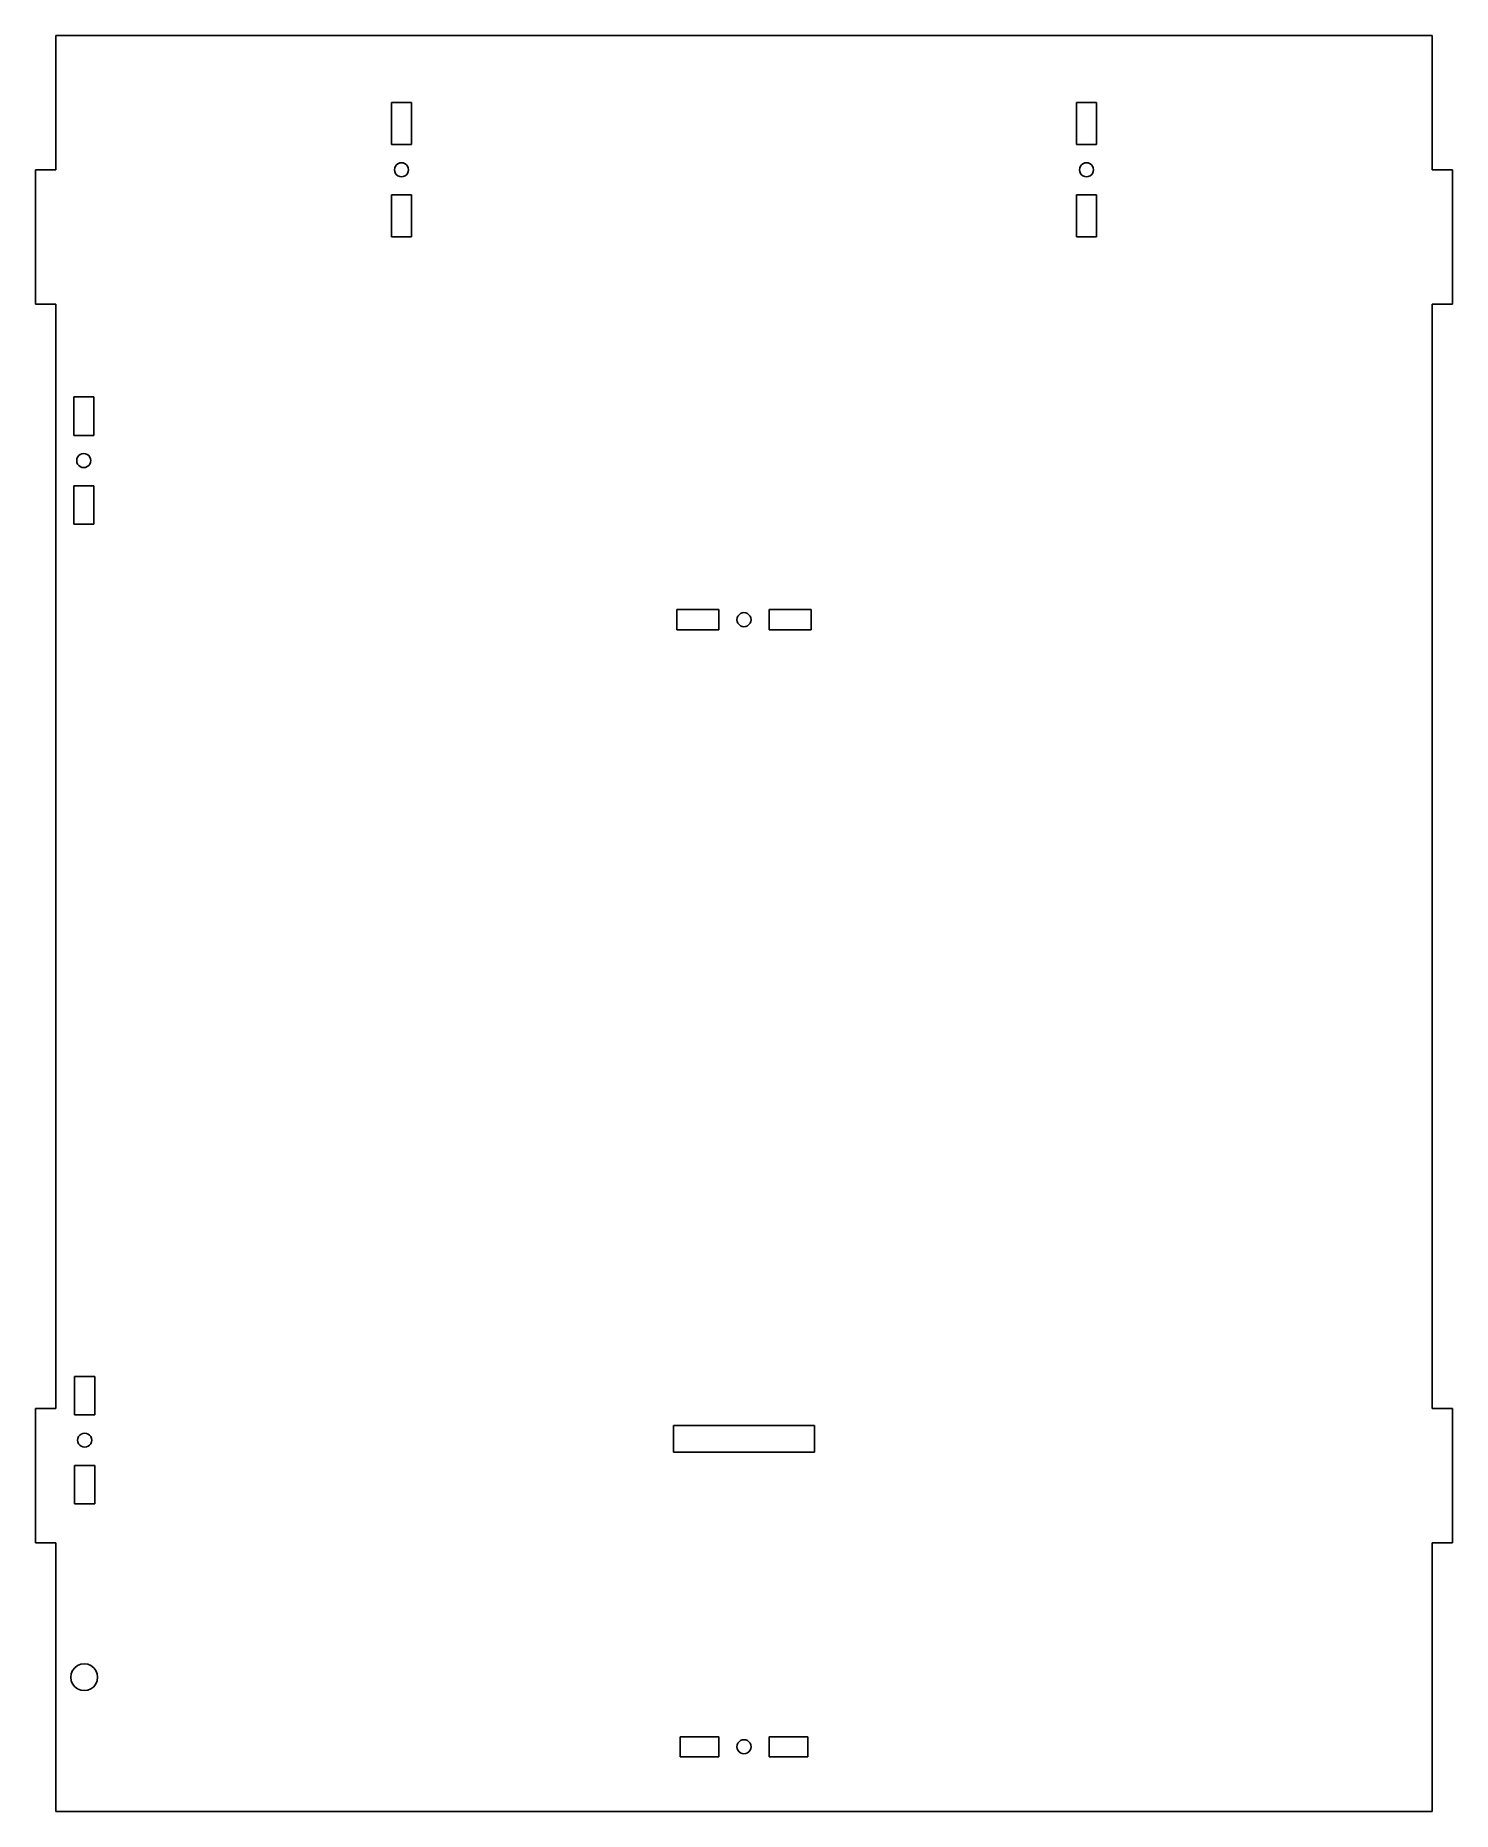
# Model space of a CAD drawing. Header units: metres. Extents: x 3726 to 4148, y -1723 to -1194.
import ezdxf

# ---------------------------------------------------------------- set-up
doc = ezdxf.new("R2010")
doc.units = ezdxf.units.M

msp = doc.modelspace()

# ---------------------------------------------------------------- linework, layer by layer
for p, q in [((3732.4, -1194.5, 6), (3732.4, -1234.5, 6)), ((3732.4, -1194.5, 6), (4142.4, -1194.5, 6)), ((4142.4, -1194.5, 6), (4142.4, -1234.5, 6)), ((3832.4, -1227, 6), (3832.4, -1214.5, 6)), ((3832.4, -1214.5, 6), (3838.4, -1214.5, 6)), ((3838.4, -1214.5, 6), (3838.4, -1227, 6)), ((4036.4, -1227, 6), (4036.4, -1214.5, 6)), ((4036.4, -1214.5, 6), (4042.4, -1214.5, 6)), ((4042.4, -1214.5, 6), (4042.4, -1227, 6)), ((3838.4, -1227, 6), (3832.4, -1227, 6)), ((4042.4, -1227, 6), (4036.4, -1227, 6)), ((3834.86, -1232.47, 6), (3834.35, -1232.68, 6)), ((3835.4, -1232.4, 6), (3834.86, -1232.47, 6)), ((3835.94, -1232.47, 6), (3835.4, -1232.4, 6)), ((3836.45, -1232.68, 6), (3835.94, -1232.47, 6)), ((4038.86, -1232.47, 6), (4038.35, -1232.68, 6)), ((4039.4, -1232.4, 6), (4038.86, -1232.47, 6)), ((4039.94, -1232.47, 6), (4039.4, -1232.4, 6)), ((4040.45, -1232.68, 6), (4039.94, -1232.47, 6)), ((3732.4, -1234.5, 6), (3726.4, -1234.5, 6)), ((3726.4, -1234.5, 6), (3726.4, -1274.5, 6)), ((3833.37, -1233.96, 6), (3833.3, -1234.5, 6)), ((3833.3, -1234.5, 6), (3833.37, -1235.04, 6)), ((3833.58, -1233.45, 6), (3833.37, -1233.96, 6)), ((3833.37, -1235.04, 6), (3833.58, -1235.55, 6)), ((3833.92, -1233.01, 6), (3833.58, -1233.45, 6)), ((3833.58, -1235.55, 6), (3833.92, -1235.98, 6)), ((3834.35, -1232.68, 6), (3833.92, -1233.01, 6)), ((3833.92, -1235.98, 6), (3834.35, -1236.32, 6)), ((3834.35, -1236.32, 6), (3834.86, -1236.53, 6)), ((3834.86, -1236.53, 6), (3835.4, -1236.6, 6)), ((3835.4, -1236.6, 6), (3835.94, -1236.53, 6)), ((3835.94, -1236.53, 6), (3836.45, -1236.32, 6)), ((3836.88, -1233.01, 6), (3836.45, -1232.68, 6)), ((3836.45, -1236.32, 6), (3836.88, -1235.98, 6)), ((3837.22, -1233.45, 6), (3836.88, -1233.01, 6)), ((3836.88, -1235.98, 6), (3837.22, -1235.55, 6)), ((3837.43, -1233.96, 6), (3837.22, -1233.45, 6)), ((3837.22, -1235.55, 6), (3837.43, -1235.04, 6)), ((3837.5, -1234.5, 6), (3837.43, -1233.96, 6)), ((3837.43, -1235.04, 6), (3837.5, -1234.5, 6)), ((4037.37, -1233.96, 6), (4037.3, -1234.5, 6)), ((4037.3, -1234.5, 6), (4037.37, -1235.04, 6)), ((4037.58, -1233.45, 6), (4037.37, -1233.96, 6)), ((4037.37, -1235.04, 6), (4037.58, -1235.55, 6)), ((4037.92, -1233.01, 6), (4037.58, -1233.45, 6)), ((4037.58, -1235.55, 6), (4037.92, -1235.98, 6)), ((4038.35, -1232.68, 6), (4037.92, -1233.01, 6)), ((4037.92, -1235.98, 6), (4038.35, -1236.32, 6)), ((4038.35, -1236.32, 6), (4038.86, -1236.53, 6)), ((4038.86, -1236.53, 6), (4039.4, -1236.6, 6)), ((4039.4, -1236.6, 6), (4039.94, -1236.53, 6)), ((4039.94, -1236.53, 6), (4040.45, -1236.32, 6)), ((4040.88, -1233.01, 6), (4040.45, -1232.68, 6)), ((4040.45, -1236.32, 6), (4040.88, -1235.98, 6)), ((4041.22, -1233.45, 6), (4040.88, -1233.01, 6)), ((4040.88, -1235.98, 6), (4041.22, -1235.55, 6)), ((4041.43, -1233.96, 6), (4041.22, -1233.45, 6)), ((4041.22, -1235.55, 6), (4041.43, -1235.04, 6)), ((4041.5, -1234.5, 6), (4041.43, -1233.96, 6)), ((4041.43, -1235.04, 6), (4041.5, -1234.5, 6)), ((4148.4, -1234.5, 6), (4142.4, -1234.5, 6)), ((4148.4, -1274.5, 6), (4148.4, -1234.5, 6)), ((3832.4, -1254.5, 6), (3832.4, -1242, 6)), ((3832.4, -1242, 6), (3838.4, -1242, 6)), ((3838.4, -1242, 6), (3838.4, -1254.5, 6)), ((4036.4, -1242, 6), (4042.4, -1242, 6)), ((4036.4, -1254.5, 6), (4036.4, -1242, 6)), ((4042.4, -1242, 6), (4042.4, -1254.5, 6)), ((3838.4, -1254.5, 6), (3832.4, -1254.5, 6)), ((4042.4, -1254.5, 6), (4036.4, -1254.5, 6)), ((3726.4, -1274.5, 6), (3732.4, -1274.5, 6)), ((3732.4, -1603.5, 6), (3732.4, -1274.5, 6)), ((4142.4, -1274.5, 6), (4142.4, -1603.5, 6)), ((4142.4, -1274.5, 6), (4148.4, -1274.5, 6)), ((3743.77, -1302.1, 6), (3737.77, -1302.1, 6)), ((3737.77, -1313.6, 6), (3737.77, -1302.1, 6)), ((3743.77, -1302.1, 6), (3743.77, -1313.6, 6)), ((3743.77, -1313.6, 6), (3737.77, -1313.6, 6)), ((3738.74, -1320.56, 6), (3738.67, -1321.1, 6)), ((3738.67, -1321.1, 6), (3738.74, -1321.64, 6)), ((3738.95, -1320.05, 6), (3738.74, -1320.56, 6)), ((3738.74, -1321.64, 6), (3738.95, -1322.15, 6)), ((3739.28, -1319.62, 6), (3738.95, -1320.05, 6)), ((3738.95, -1322.15, 6), (3739.28, -1322.59, 6)), ((3739.72, -1319.28, 6), (3739.28, -1319.62, 6)), ((3740.22, -1319.07, 6), (3739.72, -1319.28, 6)), ((3740.77, -1319, 6), (3740.22, -1319.07, 6)), ((3741.31, -1319.07, 6), (3740.77, -1319, 6)), ((3741.82, -1319.28, 6), (3741.31, -1319.07, 6)), ((3742.25, -1319.62, 6), (3741.82, -1319.28, 6)), ((3742.59, -1320.05, 6), (3742.25, -1319.62, 6)), ((3742.25, -1322.59, 6), (3742.59, -1322.15, 6)), ((3742.8, -1320.56, 6), (3742.59, -1320.05, 6)), ((3742.59, -1322.15, 6), (3742.8, -1321.64, 6)), ((3742.87, -1321.1, 6), (3742.8, -1320.56, 6)), ((3742.8, -1321.64, 6), (3742.87, -1321.1, 6)), ((3739.28, -1322.59, 6), (3739.72, -1322.92, 6)), ((3739.72, -1322.92, 6), (3740.22, -1323.13, 6)), ((3740.22, -1323.13, 6), (3740.77, -1323.2, 6)), ((3740.77, -1323.2, 6), (3741.31, -1323.13, 6)), ((3741.31, -1323.13, 6), (3741.82, -1322.92, 6)), ((3741.82, -1322.92, 6), (3742.25, -1322.59, 6)), ((3737.77, -1340.1, 6), (3737.77, -1328.6, 6)), ((3737.77, -1328.6, 6), (3743.77, -1328.6, 6)), ((3743.77, -1328.6, 6), (3743.77, -1340.1, 6)), ((3743.77, -1340.1, 6), (3737.77, -1340.1, 6)), ((3917.4, -1365.5, 6), (3929.9, -1365.5, 6)), ((3917.4, -1371.5, 6), (3917.4, -1365.5, 6)), ((3929.9, -1365.5, 6), (3929.9, -1371.5, 6)), ((3935.37, -1367.96, 6), (3935.3, -1368.5, 6)), ((3935.3, -1368.5, 6), (3935.37, -1369.04, 6)), ((3935.58, -1367.45, 6), (3935.37, -1367.96, 6)), ((3935.37, -1369.04, 6), (3935.58, -1369.55, 6)), ((3935.92, -1367.02, 6), (3935.58, -1367.45, 6)), ((3935.58, -1369.55, 6), (3935.92, -1369.98, 6)), ((3936.35, -1366.68, 6), (3935.92, -1367.02, 6)), ((3935.92, -1369.98, 6), (3936.35, -1370.32, 6)), ((3936.86, -1366.47, 6), (3936.35, -1366.68, 6)), ((3937.4, -1366.4, 6), (3936.86, -1366.47, 6)), ((3937.94, -1366.47, 6), (3937.4, -1366.4, 6)), ((3938.45, -1366.68, 6), (3937.94, -1366.47, 6)), ((3938.88, -1367.02, 6), (3938.45, -1366.68, 6)), ((3938.45, -1370.32, 6), (3938.88, -1369.98, 6)), ((3939.22, -1367.45, 6), (3938.88, -1367.02, 6)), ((3938.88, -1369.98, 6), (3939.22, -1369.55, 6)), ((3939.43, -1367.96, 6), (3939.22, -1367.45, 6)), ((3939.22, -1369.55, 6), (3939.43, -1369.04, 6)), ((3939.5, -1368.5, 6), (3939.43, -1367.96, 6)), ((3939.43, -1369.04, 6), (3939.5, -1368.5, 6)), ((3944.9, -1371.5, 6), (3944.9, -1365.5, 6)), ((3944.9, -1365.5, 6), (3957.4, -1365.5, 6)), ((3957.4, -1365.5, 6), (3957.4, -1371.5, 6)), ((3929.9, -1371.5, 6), (3917.4, -1371.5, 6)), ((3936.35, -1370.32, 6), (3936.86, -1370.53, 6)), ((3936.86, -1370.53, 6), (3937.4, -1370.6, 6)), ((3937.4, -1370.6, 6), (3937.94, -1370.53, 6)), ((3937.94, -1370.53, 6), (3938.45, -1370.32, 6)), ((3957.4, -1371.5, 6), (3944.9, -1371.5, 6)), ((3738.03, -1605.4, 6), (3738.03, -1593.9, 6)), ((3744.03, -1593.9, 6), (3738.03, -1593.9, 6)), ((3744.03, -1593.9, 6), (3744.03, -1605.4, 6)), ((3732.4, -1603.5, 6), (3726.4, -1603.5, 6)), ((3726.4, -1603.5, 6), (3726.4, -1643.5, 6)), ((3744.03, -1605.4, 6), (3738.03, -1605.4, 6)), ((4148.4, -1603.5, 6), (4142.4, -1603.5, 6)), ((4148.4, -1643.5, 6), (4148.4, -1603.5, 6)), ((3739, -1612.36, 6), (3738.93, -1612.9, 6)), ((3738.93, -1612.9, 6), (3739, -1613.44, 6)), ((3739.21, -1611.85, 6), (3739, -1612.36, 6)), ((3739, -1613.44, 6), (3739.21, -1613.95, 6)), ((3739.55, -1611.42, 6), (3739.21, -1611.85, 6)), ((3739.98, -1611.08, 6), (3739.55, -1611.42, 6)), ((3740.49, -1610.87, 6), (3739.98, -1611.08, 6)), ((3741.03, -1610.8, 6), (3740.49, -1610.87, 6)), ((3741.58, -1610.87, 6), (3741.03, -1610.8, 6)), ((3742.08, -1611.08, 6), (3741.58, -1610.87, 6)), ((3742.52, -1611.42, 6), (3742.08, -1611.08, 6)), ((3742.85, -1611.85, 6), (3742.52, -1611.42, 6)), ((3743.06, -1612.36, 6), (3742.85, -1611.85, 6)), ((3742.85, -1613.95, 6), (3743.06, -1613.44, 6)), ((3743.13, -1612.9, 6), (3743.06, -1612.36, 6)), ((3743.06, -1613.44, 6), (3743.13, -1612.9, 6)), ((3916.4, -1608.5, 6), (3958.4, -1608.5, 6)), ((3916.4, -1616.5, 6), (3916.4, -1608.5, 6)), ((3958.4, -1608.5, 6), (3958.4, -1616.5, 6)), ((3739.21, -1613.95, 6), (3739.55, -1614.38, 6)), ((3739.55, -1614.38, 6), (3739.98, -1614.72, 6)), ((3739.98, -1614.72, 6), (3740.49, -1614.93, 6)), ((3740.49, -1614.93, 6), (3741.03, -1615, 6)), ((3741.03, -1615, 6), (3741.58, -1614.93, 6)), ((3741.58, -1614.93, 6), (3742.08, -1614.72, 6)), ((3742.08, -1614.72, 6), (3742.52, -1614.38, 6)), ((3742.52, -1614.38, 6), (3742.85, -1613.95, 6)), ((3958.4, -1616.5, 6), (3916.4, -1616.5, 6)), ((3738.03, -1620.4, 6), (3744.03, -1620.4, 6)), ((3738.03, -1631.9, 6), (3738.03, -1620.4, 6)), ((3744.03, -1620.4, 6), (3744.03, -1631.9, 6)), ((3744.03, -1631.9, 6), (3738.03, -1631.9, 6)), ((3726.4, -1643.5, 6), (3732.4, -1643.5, 6)), ((3732.4, -1723.5, 6), (3732.4, -1643.5, 6)), ((4142.4, -1723.5, 6), (4142.4, -1643.5, 6)), ((4142.4, -1643.5, 6), (4148.4, -1643.5, 6)), ((3737.04, -1682.46, 6), (3737.44, -1681.5, 6)), ((3737.44, -1681.5, 6), (3738.07, -1680.67, 6)), ((3738.07, -1680.67, 6), (3738.9, -1680.04, 6)), ((3738.9, -1680.04, 6), (3739.86, -1679.64, 6)), ((3739.86, -1679.64, 6), (3740.9, -1679.5, 6)), ((3740.9, -1679.5, 6), (3741.94, -1679.64, 6)), ((3741.94, -1679.64, 6), (3742.9, -1680.04, 6)), ((3742.9, -1680.04, 6), (3743.73, -1680.67, 6)), ((3743.73, -1680.67, 6), (3744.36, -1681.5, 6)), ((3744.36, -1681.5, 6), (3744.76, -1682.46, 6)), ((3736.9, -1683.5, 6), (3737.04, -1682.46, 6)), ((3737.04, -1684.54, 6), (3736.9, -1683.5, 6)), ((3737.44, -1685.5, 6), (3737.04, -1684.54, 6)), ((3738.07, -1686.33, 6), (3737.44, -1685.5, 6)), ((3738.9, -1686.96, 6), (3738.07, -1686.33, 6)), ((3739.86, -1687.36, 6), (3738.9, -1686.96, 6)), ((3740.9, -1687.5, 6), (3739.86, -1687.36, 6)), ((3741.94, -1687.36, 6), (3740.9, -1687.5, 6)), ((3742.9, -1686.96, 6), (3741.94, -1687.36, 6)), ((3743.73, -1686.33, 6), (3742.9, -1686.96, 6)), ((3744.36, -1685.5, 6), (3743.73, -1686.33, 6)), ((3744.76, -1684.54, 6), (3744.36, -1685.5, 6)), ((3744.76, -1682.46, 6), (3744.9, -1683.5, 6)), ((3744.9, -1683.5, 6), (3744.76, -1684.54, 6)), ((3918.4, -1707.22, 6), (3918.4, -1701.22, 6)), ((3918.4, -1701.22, 6), (3929.9, -1701.22, 6)), ((3929.9, -1701.22, 6), (3929.9, -1707.22, 6)), ((3935.58, -1703.17, 6), (3935.37, -1703.67, 6)), ((3935.92, -1702.73, 6), (3935.58, -1703.17, 6)), ((3936.35, -1702.4, 6), (3935.92, -1702.73, 6)), ((3936.86, -1702.19, 6), (3936.35, -1702.4, 6)), ((3937.4, -1702.12, 6), (3936.86, -1702.19, 6)), ((3937.94, -1702.19, 6), (3937.4, -1702.12, 6)), ((3938.45, -1702.4, 6), (3937.94, -1702.19, 6)), ((3938.88, -1702.73, 6), (3938.45, -1702.4, 6)), ((3939.22, -1703.17, 6), (3938.88, -1702.73, 6)), ((3939.43, -1703.67, 6), (3939.22, -1703.17, 6)), ((3944.9, -1707.22, 6), (3944.9, -1701.22, 6)), ((3944.9, -1701.22, 6), (3956.4, -1701.22, 6)), ((3956.4, -1701.22, 6), (3956.4, -1707.22, 6)), ((3929.9, -1707.22, 6), (3918.4, -1707.22, 6)), ((3935.37, -1703.67, 6), (3935.3, -1704.22, 6)), ((3935.3, -1704.22, 6), (3935.37, -1704.76, 6)), ((3935.37, -1704.76, 6), (3935.58, -1705.27, 6)), ((3935.58, -1705.27, 6), (3935.92, -1705.7, 6)), ((3935.92, -1705.7, 6), (3936.35, -1706.03, 6)), ((3936.35, -1706.03, 6), (3936.86, -1706.24, 6)), ((3936.86, -1706.24, 6), (3937.4, -1706.32, 6)), ((3937.4, -1706.32, 6), (3937.94, -1706.24, 6)), ((3937.94, -1706.24, 6), (3938.45, -1706.03, 6)), ((3938.45, -1706.03, 6), (3938.88, -1705.7, 6)), ((3938.88, -1705.7, 6), (3939.22, -1705.27, 6)), ((3939.22, -1705.27, 6), (3939.43, -1704.76, 6)), ((3939.5, -1704.22, 6), (3939.43, -1703.67, 6)), ((3939.43, -1704.76, 6), (3939.5, -1704.22, 6)), ((3956.4, -1707.22, 6), (3944.9, -1707.22, 6)), ((3732.4, -1723.5, 6), (4142.4, -1723.5, 6))]:
    msp.add_line(p, q)

doc.saveas('drawing.dxf')
